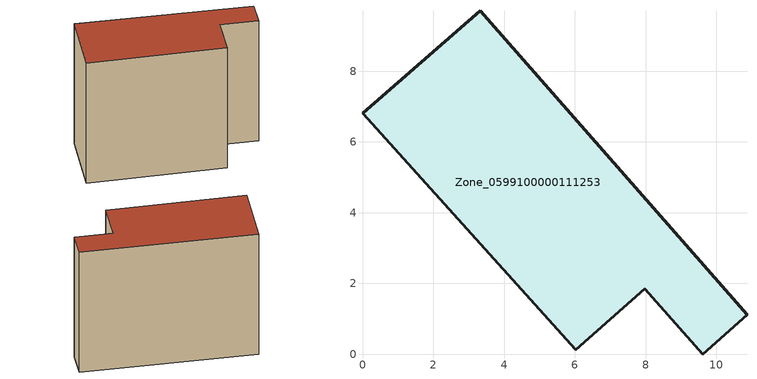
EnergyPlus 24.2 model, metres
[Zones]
Zone_0599100000111253
 floor ground (C_G): 0,6.81 3.33,9.71 10.87,1.12 9.61,0 7.97,1.85 6.03,0.13 z0
 wall outside (C_F): 3.33,9.71 0,6.81 6.03,0.13 7.97,1.85 9.61,0 10.87,1.12 3.33,9.71 z0:9.13
 roof outside (C_R): 10.87,1.12 3.33,9.71 0,6.81 6.03,0.13 7.97,1.85 9.61,0 z9.13
[BUILDING]
Pand.0599100000111253: North Axis=0; Terrain=City; Loads Convergence Tolerance Value=0.04; Temperature Convergence Tolerance Value=0.4; Solar Distribution=FullExterior; Maximum Number of Warmup Days=25; Minimum Number of Warmup Days=1
[Site:Location]
Rotterdam.The.Hague.AP_ZH_NLD Design_Conditions: Latitude=51.96; Longitude=4.45; Time Zone=1; Elevation=-4.5
[SITE:GROUNDTEMPERATURE:BUILDINGSURFACE]
18, 18, 18, 18, 18, 18, 18, 18, 18, 18, 18, 18
[MATERIAL] Thermal Absorptance=0.9; Solar Absorptance=0.7; Visible Absorptance=0.7
Name | Roughness | Thickness | Conductivity | Density | Specific Heat
G.TI.1946 | MediumSmooth | 0.15 | 1 | 540 | 1210
F.TI.1946 | Rough | 0.3 | 0.857143 | 1920 | 840
R.TI.1946 | MediumRough | 0.2 | 0.1 | 1500 | 1000
[CONSTRUCTION]
C_G: G.TI.1946
C_F: F.TI.1946
C_R: R.TI.1946
[ZONE]
Zone_0599100000111253: Type=1; Multiplier=1; Ceiling Height=Autocalculate; Volume=Autocalculate; Floor Area=autocalculate; Part of Total Floor Area=Yes
[ZONEINFILTRATION:DESIGNFLOWRATE]
Infil_Zone_0599100000111253: Zone or ZoneList or Space or SpaceList=Zone_0599100000111253; Schedule=AlwaysOn; Design Flow Rate Calculation Method=Flow/Area; Flow Rate per Floor Area=0.003; Constant Term Coefficient=1; Temperature Term Coefficient=0; Velocity Term Coefficient=0; Velocity Squared Term Coefficient=0
[HVACTEMPLATE:ZONE:IDEALLOADSAIRSYSTEM]
Zone_0599100000111253: Maximum Heating Supply Air Temperature=50; Minimum Cooling Supply Air Temperature=13; Maximum Heating Supply Air Humidity Ratio=0.0156; Minimum Cooling Supply Air Humidity Ratio=0.0077; Heating Limit=NoLimit; Cooling Limit=NoLimit; Dehumidification Control Type=ConstantSensibleHeatRatio; Cooling Sensible Heat Ratio=0.7; Dehumidification Setpoint=60; Humidification Control Type=None; Humidification Setpoint=30; Outdoor Air Method=None; Outdoor Air Flow Rate per Person=0.00944; Outdoor Air Flow Rate per Zone Floor Area=0; Outdoor Air Flow Rate per Zone=0; Demand Controlled Ventilation Type=None; Outdoor Air Economizer Type=NoEconomizer; Heat Recovery Type=None; Sensible Heat Recovery Effectiveness=0.7; Latent Heat Recovery Effectiveness=0.65
[ZONECONTROL:THERMOSTAT]
ThermostatControl_Zone_0599100000111253: Zone or ZoneList=Zone_0599100000111253; Control Type Schedule=DualSetpointControlType; Control 1=Thermostat_Zone_0599100000111253; Temperature Difference Between Cutout And Setpoint=0
[THERMOSTATSETPOINT:DUALSETPOINT]
Thermostat_Zone_0599100000111253: Heating Setpoint Temperature Schedule=HeatingSetpoint_Zone_0599100000111253; Cooling Setpoint Temperature Schedule=CoolingSetpoint_Zone_0599100000111253
[SCHEDULE:COMPACT]
HeatingSetpoint_Zone_0599100000111253: Through: 12/31, For: AllDays, Until: 24:00, 21
CoolingSetpoint_Zone_0599100000111253: Through: 12/31, For: AllDays, Until: 24:00, 24
DualSetpointControlType: Through: 12/31, For: AllDays, Until: 24:00, 4
AlwaysOn: Through: 12/31, For: AllDays, Until: 24:00, 1
